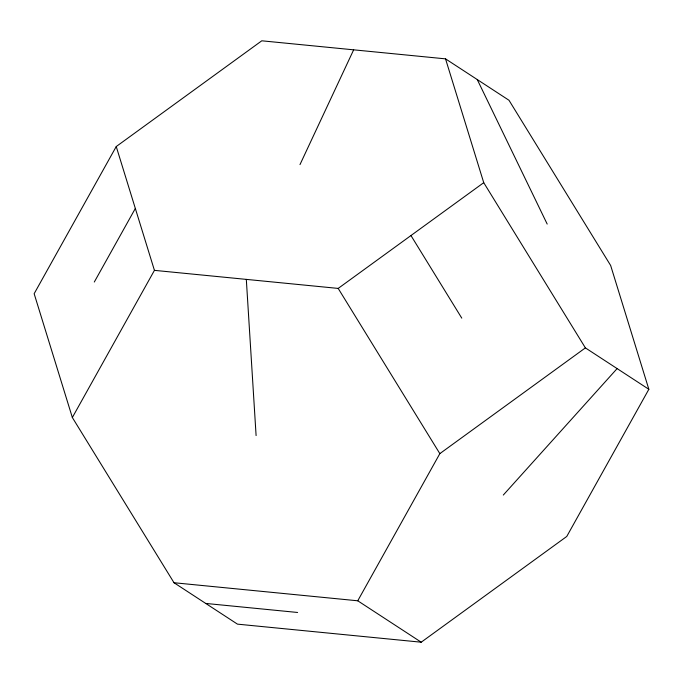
<?xml version="1.0" encoding="UTF-8"?>
<svg xmlns="http://www.w3.org/2000/svg" width="683" height="683" viewBox="0 0 683 683"><rect width="100%" height="100%" fill="white"/><g stroke="black" fill="none" stroke-linecap="round" stroke-linejoin="round"><path stroke-width="1.02" d="M299.982 164.603L353.657 49.825M116.238 146.546L34.15 293.707L72.347 417.518L174.011 582.736L237.471 624.142L421.215 642.199L566.762 536.454L648.85 389.293L610.653 265.482L508.989 100.264L445.529 58.858L261.785 40.801L116.238 146.546L154.435 270.357L72.347 417.518M94.297 282.028L135.336 208.452M174.011 582.736L357.755 600.792L439.843 453.632L585.391 347.886L648.85 389.293M503.303 495.047L617.125 368.589M154.435 270.357L338.187 288.414L483.735 182.668L445.529 58.858M205.737 603.439L297.609 612.472M357.755 600.792L421.215 642.199M483.735 182.668L585.391 347.886M410.961 235.541L461.785 318.15M338.187 288.414L439.843 453.632M477.263 79.561L547.194 224.075M246.315 279.39L256.099 435.575"/></g></svg>
